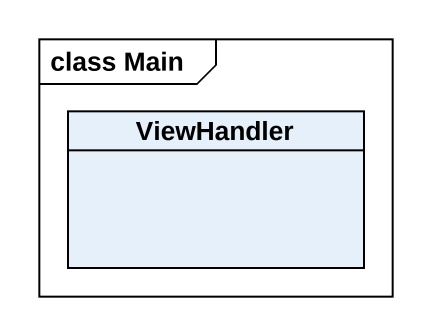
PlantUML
@startuml
mainframe class Main
hide circle
hide empty members
class ViewHandler
@enduml
